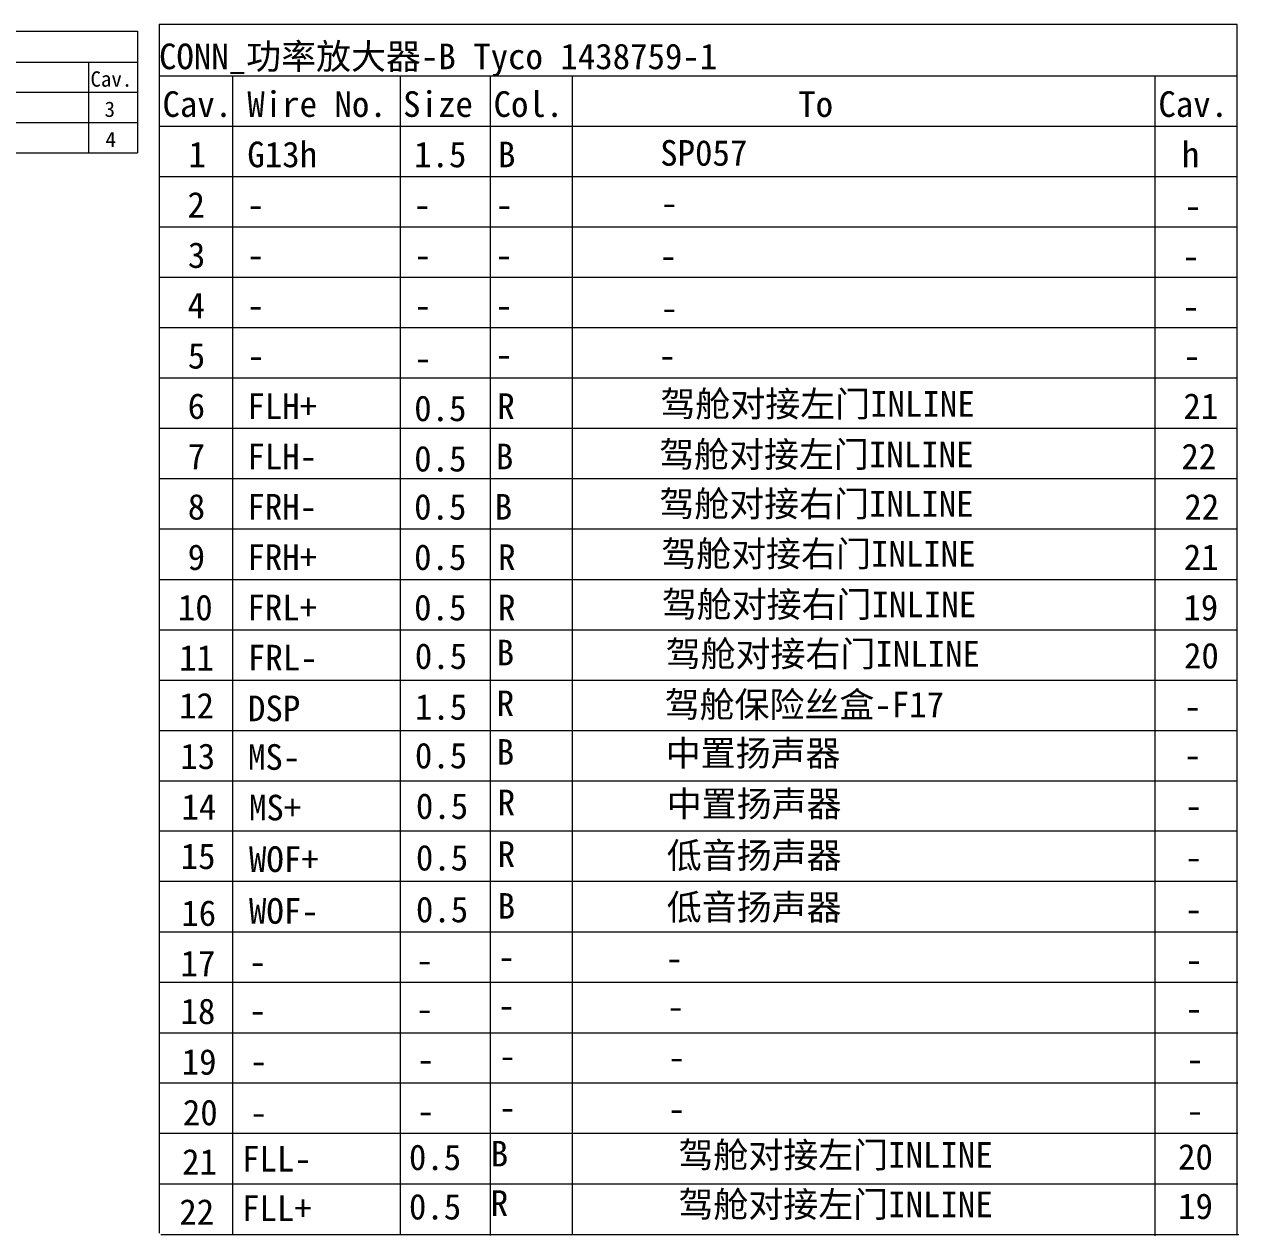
# Model space of a CAD drawing. Header units: millimetres. Extents: x 17 to 3784, y 12 to 1382.
# Drawn here: x 1595.7 to 1655.6, y 788.6 to 848.5 of the extents above; entities that cross this region are included whole.
import ezdxf

# ---------------------------------------------------------------- set-up
doc = ezdxf.new("R2010")
doc.units = ezdxf.units.MM
doc.styles.add('FangSong_GB2312_Style', font='simfang.ttf')

msp = doc.modelspace()

# ---------------------------------------------------------------- linework, layer by layer
at = {"color": 0, "linetype": 'Continuous', "lineweight": 13}
for points in [[(1569.33, 848.118), (1601.272, 848.118)], [(1601.272, 848.118), (1601.272, 842.113)], [(1602.327, 848.456), (1655.564, 848.456)], [(1602.327, 848.456), (1602.327, 788.758)], [(1655.555, 848.44), (1655.555, 788.724)], [(1569.33, 846.587), (1601.272, 846.587)], [(1598.839, 846.587), (1598.839, 842.113)], [(1602.327, 845.905), (1655.564, 845.905)], [(1605.951, 845.865), (1605.951, 788.705)], [(1614.23, 845.905), (1614.23, 788.705)], [(1618.678, 845.905), (1618.678, 788.653)], [(1622.733, 845.905), (1622.733, 788.705)], [(1651.509, 845.905), (1651.509, 788.64)], [(1569.33, 845.096), (1601.272, 845.096)], [(1569.33, 843.605), (1601.272, 843.605)], [(1602.327, 843.42), (1655.564, 843.42)], [(1569.33, 842.113), (1601.272, 842.113)], [(1602.327, 840.934), (1655.564, 840.934)]]:
    msp.add_lwpolyline(points, dxfattribs=at)
at = {"color": 7, "linetype": 'Continuous', "lineweight": 13}
for points in [[(1602.327, 838.448), (1655.564, 838.448)], [(1602.327, 835.963), (1655.564, 835.963)], [(1602.327, 833.477), (1655.564, 833.477)], [(1602.327, 830.992), (1655.564, 830.992)], [(1602.327, 828.506), (1655.564, 828.506)], [(1602.327, 826.021), (1655.564, 826.021)], [(1602.327, 823.535), (1655.564, 823.535)], [(1602.327, 821.049), (1655.564, 821.049)], [(1602.327, 818.564), (1655.564, 818.564)], [(1602.327, 816.078), (1655.564, 816.078)], [(1602.327, 813.593), (1655.564, 813.593)], [(1602.327, 811.107), (1655.564, 811.107)], [(1602.328, 808.623), (1655.565, 808.623)], [(1602.333, 806.148), (1655.57, 806.148)], [(1602.368, 803.636), (1655.605, 803.636)], [(1602.368, 801.151), (1655.605, 801.151)], [(1602.368, 798.665), (1655.605, 798.665)], [(1602.368, 796.18), (1655.605, 796.18)], [(1602.369, 793.695), (1655.606, 793.695)], [(1602.377, 791.208), (1655.613, 791.208)], [(1602.412, 788.696), (1655.648, 788.696)]]:
    msp.add_lwpolyline(points, dxfattribs=at)

# ---------------------------------------------------------------- texts
at = {"color": 0, "linetype": 'Continuous', "style": 'FangSong_GB2312_Style'}
for s, height, p in [('CONN_功率放大器-B Tyco 1438759-1', 1.26546, (1602.327, 846.239)), ('Cav.', 0.7593, (1598.942, 845.374)), ('Cav.', 1.2655, (1602.499, 843.883)), ('Wire No.', 1.2655, (1606.689, 843.883)), ('Size', 1.2655, (1614.382, 843.883)), ('Col.', 1.2655, (1618.85, 843.883)), ('To', 1.2655, (1633.896, 843.883)), ('Cav.', 1.2655, (1651.681, 843.883)), ('3', 0.759, (1599.638, 843.883)), ('4', 0.759, (1599.684, 842.391)), ('G13h', 1.2655, (1606.689, 841.397)), ('B', 1.265, (1619.067, 841.397)), ('SP057', 1.2655, (1627.078, 841.473)), ('h', 1.265, (1652.84, 841.397)), ('1', 1.265, (1603.783, 841.397)), ('1.5', 1.2655, (1614.926, 841.397))]:
    msp.add_text(s, height=height, dxfattribs=at).set_placement(p)
at = {"color": 7, "linetype": 'Continuous', "style": 'FangSong_GB2312_Style'}
for s, height, p in [('2', 1.265, (1603.735, 838.912)), ('-', 1.265, (1606.664, 838.916)), ('-', 1.265, (1614.901, 838.916)), ('-', 1.265, (1618.953, 838.916)), ('-', 1.265, (1627.102, 839.003)), ('-', 1.265, (1652.963, 838.861)), ('3', 1.265, (1603.754, 836.426)), ('-', 1.265, (1606.664, 836.431)), ('-', 1.265, (1614.926, 836.431)), ('-', 1.265, (1618.938, 836.431)), ('-', 1.265, (1627.045, 836.394)), ('-', 1.265, (1652.868, 836.376)), ('4', 1.265, (1603.732, 833.941)), ('-', 1.265, (1606.664, 833.945)), ('-', 1.265, (1614.926, 833.945)), ('-', 1.265, (1618.938, 833.945)), ('-', 1.265, (1627.097, 833.823)), ('-', 1.265, (1652.868, 833.89)), ('5', 1.265, (1603.75, 831.455)), ('-', 1.265, (1606.689, 831.455)), ('-', 1.265, (1614.931, 831.346)), ('-', 1.265, (1618.929, 831.52)), ('-', 1.265, (1626.995, 831.474)), ('-', 1.265, (1652.917, 831.455)), ('6', 1.265, (1603.743, 828.97)), ('FLH+', 1.2655, (1606.689, 828.97)), ('0.5', 1.2655, (1614.931, 828.861)), ('R', 1.265, (1619.034, 828.97)), ('驾舱对接左门INLINE', 1.26546, (1627.089, 829.078)), ('21', 1.2655, (1652.917, 828.97)), ('7', 1.265, (1603.743, 826.484)), ('FLH-', 1.2655, (1606.689, 826.484)), ('B', 1.265, (1618.963, 826.484)), ('驾舱对接左门INLINE', 1.26546, (1627.027, 826.585)), ('22', 1.2655, (1652.818, 826.484)), ('0.5', 1.2655, (1614.931, 826.375)), ('8', 1.265, (1603.747, 823.999)), ('FRH-', 1.2655, (1606.689, 823.999)), ('0.5', 1.2655, (1614.926, 823.999)), ('B', 1.265, (1618.908, 823.999)), ('驾舱对接右门INLINE', 1.26546, (1627.034, 824.144)), ('22', 1.2655, (1652.965, 823.999)), ('驾舱对接右门INLINE', 1.26546, (1627.128, 821.679)), ('9', 1.265, (1603.743, 821.513)), ('FRH+', 1.2655, (1606.689, 821.513)), ('0.5', 1.2655, (1614.926, 821.513)), ('R', 1.265, (1619.074, 821.513)), ('21', 1.2655, (1652.935, 821.513)), ('驾舱对接右门INLINE', 1.26546, (1627.158, 819.18)), ('10', 1.2655, (1603.257, 819.027)), ('FRL+', 1.2655, (1606.689, 819.027)), ('0.5', 1.2655, (1614.926, 819.027)), ('R', 1.265, (1619.071, 819.027)), ('19', 1.2655, (1652.913, 819.027)), ('B', 1.265, (1619, 816.802)), ('驾舱对接右门INLINE', 1.26546, (1627.35, 816.738)), ('11', 1.2655, (1603.321, 816.542)), ('FRL-', 1.2655, (1606.717, 816.551)), ('0.5', 1.2655, (1614.961, 816.625)), ('20', 1.2655, (1652.945, 816.649)), ('驾舱保险丝盒-F17', 1.2655, (1627.295, 814.231)), ('12', 1.2655, (1603.321, 814.178)), ('DSP', 1.2655, (1606.721, 814.044)), ('1.5', 1.2655, (1614.965, 814.117)), ('R', 1.265, (1619.004, 814.294)), ('-', 1.265, (1652.949, 814.142)), ('中置扬声器', 1.2655, (1627.353, 811.831)), ('13', 1.2655, (1603.379, 811.68)), ('MS-', 1.2655, (1606.721, 811.644)), ('0.5', 1.2655, (1614.965, 811.717)), ('B', 1.265, (1619.004, 811.894)), ('14', 1.2655, (1603.436, 809.183)), ('MS+', 1.2655, (1606.77, 809.146)), ('0.5', 1.2655, (1615.014, 809.22)), ('R', 1.265, (1619.053, 809.397)), ('中置扬声器', 1.2655, (1627.402, 809.333)), ('15', 1.2655, (1603.398, 806.745)), ('WOF+', 1.2655, (1606.77, 806.599)), ('0.5', 1.2655, (1615.014, 806.673)), ('R', 1.265, (1619.053, 806.85)), ('低音扬声器', 1.2655, (1627.402, 806.786)), ('B', 1.265, (1619.054, 804.292)), ('低音扬声器', 1.2655, (1627.404, 804.229)), ('16', 1.2655, (1603.428, 803.938)), ('WOF-', 1.2655, (1606.771, 804.042)), ('0.5', 1.2655, (1615.015, 804.115)), ('17', 1.2655, (1603.389, 801.453)), ('-', 1.265, (1606.775, 801.534)), ('-', 1.265, (1615.019, 801.608)), ('-', 1.265, (1619.058, 801.785)), ('-', 1.265, (1627.349, 801.721)), ('-', 1.265, (1653.003, 801.632)), ('18', 1.2655, (1603.389, 799.089)), ('-', 1.265, (1606.775, 799.134)), ('-', 1.265, (1615.019, 799.208)), ('-', 1.265, (1619.058, 799.385)), ('-', 1.265, (1627.407, 799.321)), ('-', 1.265, (1653.003, 799.232)), ('19', 1.2655, (1603.447, 796.591)), ('-', 1.265, (1606.824, 796.636)), ('-', 1.265, (1615.068, 796.71)), ('-', 1.265, (1619.107, 796.887)), ('-', 1.265, (1627.456, 796.823)), ('-', 1.265, (1653.052, 796.735)), ('20', 1.2655, (1603.504, 794.093)), ('-', 1.265, (1615.068, 794.163)), ('-', 1.265, (1619.107, 794.34)), ('-', 1.265, (1627.456, 794.276)), ('-', 1.265, (1653.052, 794.188)), ('-', 1.265, (1606.824, 794.09)), ('21', 1.2655, (1603.466, 791.655)), ('FLL-', 1.2655, (1606.426, 791.807)), ('0.5', 1.2655, (1614.67, 791.88)), ('B', 1.265, (1618.709, 792.057)), ('驾舱对接左门INLINE', 1.26546, (1627.979, 791.994)), ('20', 1.2655, (1652.654, 791.905)), ('FLL+', 1.2655, (1606.426, 789.368)), ('0.5', 1.2655, (1614.67, 789.441)), ('R', 1.265, (1618.709, 789.618)), ('驾舱对接左门INLINE', 1.26546, (1627.979, 789.555)), ('19', 1.2655, (1652.654, 789.466)), ('22', 1.2655, (1603.33, 789.181))]:
    msp.add_text(s, height=height, dxfattribs=at).set_placement(p)
at = {"color": 1, "linetype": 'Continuous', "style": 'FangSong_GB2312_Style'}
for p in [(1652.949, 811.742), (1652.998, 809.244), (1652.998, 806.697), (1652.999, 804.14)]:
    msp.add_text('-', height=1.265, dxfattribs=at).set_placement(p)

doc.saveas('drawing.dxf')
